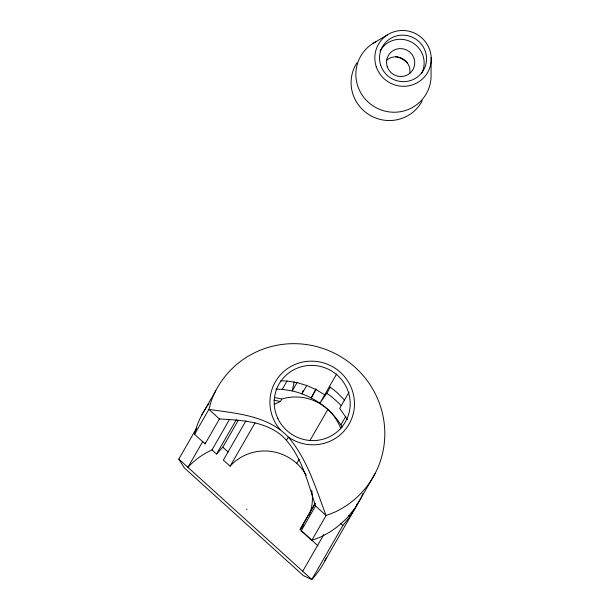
<?xml version="1.0" encoding="UTF-8"?>
<svg xmlns="http://www.w3.org/2000/svg" width="610" height="610" viewBox="0 0 610 610"><rect width="100%" height="100%" fill="white"/><g stroke="black" fill="none" stroke-linecap="round" stroke-linejoin="round"><path stroke-width="0.91" d="M431.194 57.386L431.034 73.665A37.805 37.019 29.9 0 1 400.846 111.638A37.805 37.019 29.9 0 1 358.009 86.788A37.805 37.019 29.9 0 1 376.004 41.739M206.912 406.481A89.792 87.931 30.7 0 0 196.877 426.146L194.552 434.32L205.112 443.882L205.341 442.303M294.18 381.868L292.243 390.934C312.854 395.737 331.55 408.868 342.301 427.175M303.208 390.308L301.958 393.793L306.738 385.489L316.01 389.577L324.688 394.815M356.049 506.696L357.46 503.448M362.942 493.513L360.823 498.385L350.094 516.533L342.873 525.5L311.824 579.5L303.391 575.657L184.373 467.931L178.806 459.101L196.717 427.945M315.911 388.837L311.23 397.88L316.01 389.577M201.468 415.601L215.795 390.674M194.552 434.32L208.879 409.394L211.205 401.22A89.792 87.931 29.9 0 1 355.119 367.334A89.792 87.931 29.9 0 1 334.097 512.453L326.098 515.488L311.763 540.414L301.203 530.852L315.53 505.926C307.608 481.702 301.325 454.755 282.537 436.28C265.403 421.213 241.08 420.214 219.447 418.956L208.879 409.394C236.344 413.397 268.049 415.532 288.316 437.08C307.455 459.406 315.805 488.526 326.098 515.488L315.53 505.926M202.962 441.16L187.903 467.344A77.508 75.899 29.9 0 1 211.975 449.913L229.383 419.642M205.112 443.882L219.447 418.956M211.975 449.913L216.565 454.023L236.322 419.665M216.565 454.023L222.802 447.183L238.319 420.199M245.914 420.862L223.351 460.108L230.138 466.192L230.397 465.819A47.26 46.276 29.9 0 1 306.258 475.205M230.138 466.192L255.056 422.86M275.842 389.157L282.262 389.34L287.035 381.036L297.024 382.623L306.738 385.489M274.447 404.239L280.402 401.517L281.835 399.024A47.26 46.276 29.9 0 1 340.845 428.952M297.024 382.623L292.243 390.934L282.262 389.34M246.676 509.502L246.974 508.992M286.494 440.267L288.316 437.08A42.502 41.617 29.9 0 0 353.914 410.56A42.502 41.617 29.9 0 0 300.814 362.5A42.502 41.617 29.9 0 0 280.104 429.646M336.743 373.846L319.914 403.126L326.815 393.267L330.292 387.228M296.796 463.432L299.144 459.338M309.964 440.519L327.844 409.424M349.004 392.161L339.678 408.38L347.525 419.665M340.952 424.781L345.725 416.47M318.054 545.927L300.112 529.427L315.172 503.242M300.112 529.427L314.996 503.814M302.72 571.265L323.895 534.444M324.993 560.697L375.158 473.459M354.867 508.229L347.654 517.188A89.792 87.931 29.9 0 1 319.77 537.38L311.763 540.414M372.923 43.478L387.617 34.739M280.615 380.846L287.035 381.036M274.378 397.468L281.835 399.024M273.875 400.152L280.402 401.517M348.539 515.458L350.094 516.533M329.469 386.511L337.399 392.809L344.452 400.068M222.802 447.183L228.231 452.048M340.776 523.593L342.873 525.5M178.806 459.101L311.824 579.5A89.792 87.931 29.9 0 0 326.556 557.517M303.383 525.599A47.26 46.276 29.9 0 1 300.41 529.183M311.702 490.226A47.26 46.276 29.9 0 1 309.262 515.046M326.815 393.267A89.792 87.931 29.9 0 1 341.165 405.627M207.415 405.757A89.792 87.931 30.7 0 1 208.971 403.607M386.679 60.093A14.175 13.885 29.9 0 1 409.828 73.086M380.076 50.904A23.63 23.142 29.9 0 1 411.658 42.204A23.63 23.142 29.9 0 1 421.609 73.444M422.242 100.749A37.805 37.019 29.9 0 1 370.11 115.343A37.805 37.019 29.9 0 1 356.911 62.853M395.402 56.326A28.357 27.77 29.9 0 1 407.533 62.876M277.931 418.628A38.201 37.408 29.9 0 0 343.56 424.781A38.201 37.408 29.9 0 0 315.103 365.55A38.201 37.408 29.9 0 0 277.931 418.628M387.236 66.65A14.175 13.885 29.9 0 0 411.14 72.056A14.175 13.885 29.9 0 0 403.546 48.945A14.175 13.885 29.9 0 0 387.236 66.65M380.686 65.224A23.63 23.142 29.9 0 0 420.526 74.237A23.63 23.142 29.9 0 0 407.869 35.723A23.63 23.142 29.9 0 0 380.686 65.224M376.217 66.597A28.357 27.77 29.9 0 0 424.026 77.409A28.357 27.77 29.9 0 0 408.837 31.186A28.357 27.77 29.9 0 0 376.217 66.597"/></g></svg>
